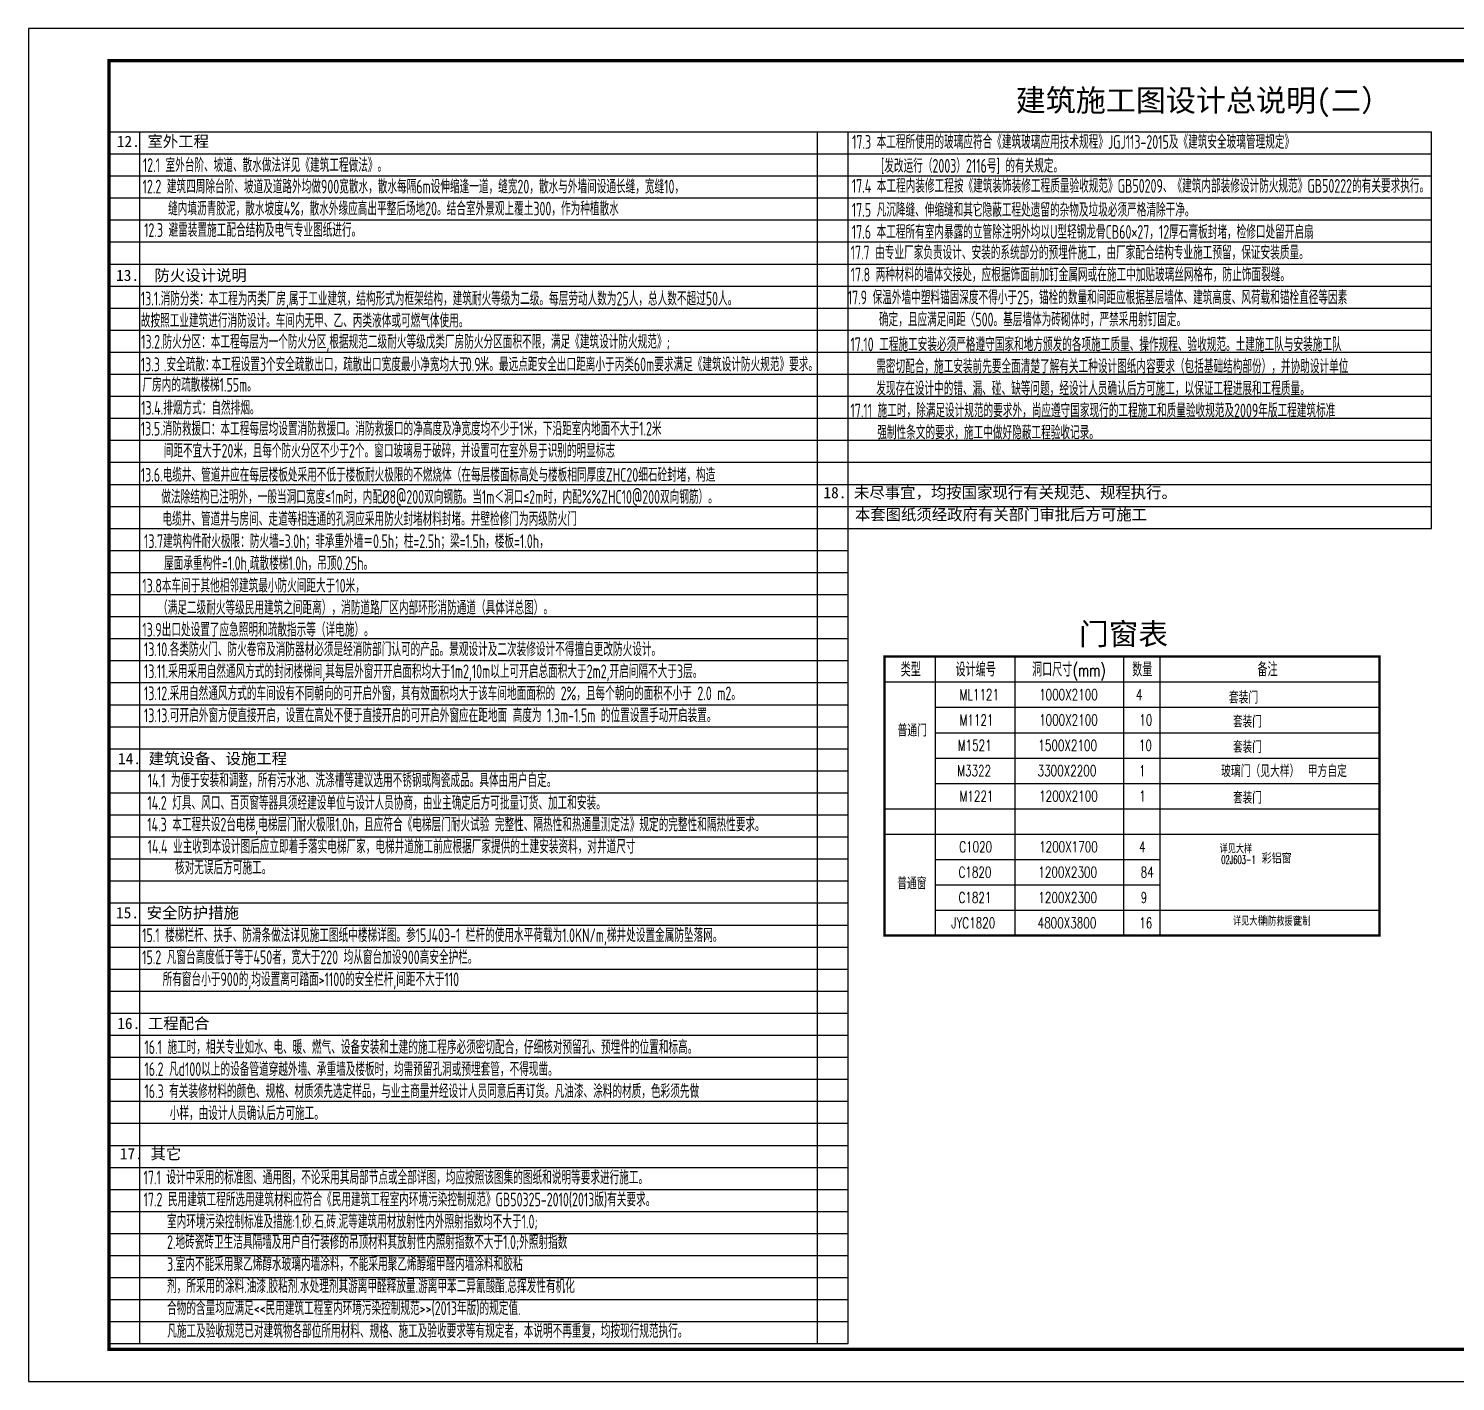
# Model space of a CAD drawing. Extents: x -522490 to 417652, y 450811 to 1108047.
# Drawn here: x 343352 to 387668, y 971107 to 1013107 of the extents above; entities that cross this region are included whole.
import ezdxf

# ---------------------------------------------------------------- set-up
doc = ezdxf.new("R2010")
doc.units = 0
doc.header["$LTSCALE"] = 1000
doc.header["$MEASUREMENT"] = 0
for name, color, linetype in [('39建筑-文字', 254, 'Continuous'), ('PUB_TAB', 7, 'Continuous'), ('PUB_TEXT', 7, 'Continuous'), ('PUB_TITLE', 4, 'Continuous'), ('文字线', 157, 'Continuous')]:
    doc.layers.add(name, color=color, linetype=linetype)
doc.styles.add('_SIMPLEX', font='SIMPLEX.shx', dxfattribs={"width": 0.6})
doc.styles.add('_TCH_DIM', font='SIMPLEX', dxfattribs={"bigfont": 'GBCBIG'})
doc.styles.add('_TCH_WDTABLE', font='SIMPLEX', dxfattribs={"bigfont": 'GBCBIG'})
doc.styles.add('TQ', font='')
doc.styles.add('宋体', font='')
doc.styles.add('文字', font='isocp.shx', dxfattribs={"width": 0.7, "bigfont": 'hztxt.shx'})
doc.styles.add('黑体', font='simhei.ttf')
doc.styles.get('TQ').set_extended_font_data('SimSun')
doc.styles.get('宋体').set_extended_font_data('SimSun')

msp = doc.modelspace()

# ---------------------------------------------------------------- linework, layer by layer
at = {"const_width": 75}
msp.add_lwpolyline([(369932.9, 993610.5), (385308, 993610.5), (385308, 984948), (369932.9, 984948)], close=True, dxfattribs=at)
at = {"layer": 'PUB_TAB'}
msp.add_lwpolyline([(369932.9, 984948), (385308, 984948), (385308, 993610.5), (369932.9, 993610.5)], close=True, dxfattribs=at)
for points in [[(371507.9, 993610.5), (371507.9, 984948)], [(373982.9, 993610.5), (373982.9, 984948)], [(377357.9, 993610.5), (377357.9, 984948)], [(378482.9, 993610.5), (378482.9, 984948)], [(369932.9, 992823), (385308, 992823)], [(371507.9, 992823), (385308, 992823)], [(371507.9, 992035.5), (385308, 992035.5)], [(371507.9, 991248), (385308, 991248)], [(371507.9, 990460.5), (385308, 990460.5)], [(371507.9, 989673), (385308, 989673)], [(369932.9, 988885.5), (385308, 988885.5)], [(369932.9, 988098), (385308, 988098)], [(371507.9, 987310.5), (378482.9, 987310.5)], [(371507.9, 986523), (378482.9, 986523)], [(371507.9, 986523), (378482.9, 986523)], [(371507.9, 985735.5), (385308, 985735.5)]]:
    msp.add_lwpolyline(points, dxfattribs=at)
at = {"layer": 'PUB_TITLE'}
msp.add_lwpolyline([(343352.5, 971107), (417652.5, 971107), (417652.5, 1013107), (343352.5, 1013107)], close=True, dxfattribs=at)
at = {"layer": 'PUB_TITLE', "const_width": 100}
msp.add_lwpolyline([(345852.5, 972107), (416652.5, 972107), (416652.5, 1012107), (345852.5, 1012107)], close=True, dxfattribs=at)
at = {"layer": '文字线', "color": 0}
for p, q in [((345852.5, 1009900.9), (386924.8, 1009900.9)), ((346802.5, 1009900.9), (346802.5, 972280.9)), ((367856, 972280.9), (367856, 1009900.9)), ((368806, 972280.9), (368806, 1009900.9)), ((386924.8, 997588.9), (386924.8, 1009900.9)), ((345852.5, 1009216.9), (386924.8, 1009216.9)), ((345852.5, 1008532.9), (386924.8, 1008532.9)), ((345852.5, 1007848.9), (386924.8, 1007848.9)), ((345852.5, 1007164.9), (386924.8, 1007164.9)), ((345852.5, 1006480.9), (386924.8, 1006480.9)), ((345852.5, 1005796.9), (386924.8, 1005796.9)), ((345852.5, 1005112.9), (386924.8, 1005112.9)), ((345852.5, 1004428.9), (386924.8, 1004428.9)), ((345852.5, 1003744.9), (386924.8, 1003744.9)), ((345852.5, 1003060.9), (386924.8, 1003060.9)), ((345852.5, 1002376.9), (386924.8, 1002376.9)), ((345852.5, 1001692.9), (386924.8, 1001692.9)), ((345852.5, 1001008.9), (386924.8, 1001008.9)), ((345852.5, 1000324.9), (386924.8, 1000324.9)), ((345852.5, 999640.9), (386924.8, 999640.9)), ((345852.5, 998956.9), (386924.8, 998956.9)), ((345852.5, 998272.9), (386924.8, 998272.9)), ((345852.5, 997588.9), (386924.8, 997588.9)), ((345852.5, 996904.9), (368806, 996904.9)), ((345852.5, 996220.9), (368806, 996220.9)), ((345852.5, 995536.9), (368806, 995536.9)), ((345852.5, 994852.9), (368806, 994852.9)), ((345852.5, 994168.9), (368806, 994168.9)), ((345852.5, 993484.9), (368806, 993484.9)), ((345852.5, 992800.9), (368806, 992800.9)), ((345852.5, 992116.9), (368806, 992116.9)), ((345852.5, 991432.9), (368806, 991432.9)), ((345852.5, 990748.9), (368806, 990748.9)), ((345852.5, 990064.9), (368806, 990064.9)), ((345852.5, 989380.9), (368806, 989380.9)), ((345852.5, 988696.9), (368806, 988696.9)), ((345852.5, 988012.9), (368806, 988012.9)), ((345852.5, 987328.9), (368806, 987328.9)), ((345852.5, 986644.9), (368806, 986644.9)), ((345852.5, 985960.9), (368806, 985960.9)), ((345852.5, 985276.9), (368806, 985276.9)), ((345852.5, 984592.9), (368806, 984592.9)), ((345852.5, 983908.9), (368806, 983908.9)), ((345852.5, 983224.9), (368806, 983224.9)), ((345852.5, 982540.9), (368806, 982540.9)), ((345852.5, 981856.9), (368806, 981856.9)), ((345852.5, 981172.9), (368806, 981172.9)), ((345852.5, 980488.9), (368806, 980488.9)), ((345852.5, 979804.9), (368806, 979804.9)), ((345852.5, 979120.9), (368806, 979120.9)), ((345852.5, 978436.9), (368806, 978436.9)), ((345852.5, 977752.9), (368806, 977752.9)), ((345852.5, 977068.9), (368806, 977068.9)), ((345852.5, 976384.9), (368806, 976384.9)), ((345852.5, 975700.9), (368806, 975700.9)), ((345852.5, 975016.9), (368806, 975016.9)), ((345852.5, 974332.9), (368806, 974332.9)), ((345852.5, 973648.9), (368806, 973648.9)), ((345852.5, 972964.9), (368806, 972964.9)), ((345852.5, 972280.9), (368806, 972280.9))]:
    msp.add_line(p, q, dxfattribs=at)

# ---------------------------------------------------------------- texts
at = {"layer": '39建筑-文字', "style": '宋体'}
msp.add_text('建筑施工图设计总说明(二）', height=684, dxfattribs=at).set_placement((374009.2, 1010536.5))
at = {"layer": 'PUB_TAB'}
for s, height, style, p in [('门窗表', 675.95, '黑体', (375976.8, 993973.6)), ('类型', 434.04, '_TCH_WDTABLE', (370438, 992991.8)), ('设计编号', 434.04, '_TCH_WDTABLE', (372144.6, 992991.8)), ('洞口尺寸', 434.04, '_TCH_WDTABLE', (374517.8, 992991.8)), ('数量', 434.04, '_TCH_WDTABLE', (377628.4, 992991.8)), ('备注', 434.04, '_TCH_WDTABLE', (381518.2, 992991.8)), ('套装门', 379.79, '_TCH_WDTABLE', (380630.9, 992149.1, 0)), ('套装门', 371.09, '_TCH_DIM', (380763.4, 991405.4, 0)), ('普通门', 379.79, '_TCH_WDTABLE', (370341.4, 991127.7)), ('套装门', 371.09, '_TCH_DIM', (380763.4, 990617.9, 0)), ('玻璃门（见大样） 甲方自定', 379.787, '_TCH_WDTABLE', (380390.1, 989866.9, 0)), ('套装门', 371.09, '_TCH_DIM', (380763.4, 989042.9, 0)), ('普通窗', 379.79, '_TCH_WDTABLE', (370330.9, 986380.4)), ('详见大样', 253.19, '_TCH_WDTABLE', (380759.3, 985264.6, 0)), ('消防救援窗', 253.19, '_TCH_WDTABLE', (381596.2, 985258, 0)), ('定制', 253.19, '_TCH_WDTABLE', (382660.2, 985258, 0))]:
    msp.add_text(s, height=height, dxfattribs=dict(at, style=style)).set_placement(p)
at = {"layer": 'PUB_TAB', "style": '_TCH_WDTABLE', "width": 0.705882}
for s, height, p in [('(mm)', 382.5, (375781.6, 992991.8)), ('ML1121', 334.69, (372267.3, 992261.9)), ('1000X2100', 334.69, (374736.7, 992261.9)), ('4', 334.7, (377746.1, 992261.9)), ('M1121', 334.69, (372267.3, 991474.4)), ('1000X2100', 334.69, (374736.7, 991474.4)), ('10', 334.69, (377847.3, 991474.4)), ('M1521', 334.69, (372211.1, 990686.9)), ('1500X2100', 334.69, (374714.2, 990686.9)), ('10', 334.69, (377836.1, 990686.9)), ('M3322', 334.69, (372194.2, 989899.4)), ('3300X2200', 334.69, (374691.7, 989899.4)), ('1', 334.7, (377841.7, 989899.4)), ('M1221', 334.69, (372267.3, 989111.9)), ('1200X2100', 334.69, (374736.7, 989111.9)), ('1', 334.7, (377847.3, 989111.9)), ('C1020', 334.69, (372256.1, 987536.9)), ('1200X1700', 334.69, (374736.7, 987536.9)), ('4', 334.7, (377841.7, 987536.9)), ('C1820', 334.69, (372233.6, 986749.4)), ('1200X2300', 334.69, (374714.2, 986749.4)), ('84', 334.69, (377892.3, 986749.4)), ('C1821', 334.69, (372233.6, 985961.9)), ('1200X2300', 334.69, (374714.2, 985961.9)), ('9', 334.7, (377892.3, 985961.9)), ('JYC1820', 334.69, (372008.6, 985174.4)), ('4800X3800', 334.69, (374691.7, 985174.4)), ('16', 334.69, (377847.3, 985174.4))]:
    msp.add_text(s, height=height, dxfattribs=at).set_placement(p)
at = {"layer": 'PUB_TEXT'}
for s, height, style, p in [('12. 室外工程', 350, 'TQ', (346093.4, 1009429.6)), ('13.  防火设计说明', 350, 'TQ', (346072.5, 1005270.8)), ('18. 未尽事宜，均按国家现行有关规范、规程执行。', 350, 'TQ', (368038.1, 998526.1)), ('本套图纸须经政府有关部门审批后方可施工', 350, 'TQ', (369017.2, 997842.1)), ('14. 建筑设备、设施工程', 350, 'TQ', (346131.5, 990268.5)), ('彩铝窗', 309.24, '_TCH_DIM', (381652.7, 987186.2, 0)), ('15. 安全防护措施', 350, 'TQ', (346068.1, 985482.9)), ('16. 工程配合', 350, 'TQ', (346107.5, 982047.9)), ('17. 其它', 350, 'TQ', (346187.6, 978001.5))]:
    msp.add_text(s, height=height, dxfattribs=dict(at, style=style)).set_placement(p)
at = {"layer": 'PUB_TEXT', "style": '文字', "width": 0.7}
for s, p in [('17.3 本工程所使用的玻璃应符合《建筑玻璃应用技术规程》JGJ113-2015及《建筑安全玻璃管理规定》', (368929.1, 1009372.7)), ('12.1 室外台阶、坡道、散水做法详见《建筑工程做法》。', (346903.7, 1008653.7)), ('[发改运行（2003）2116号] 的有关规定。', (369825, 1008631.2)), ('12.2 建筑四周除台阶、坡道及道路外均做900宽散水，散水每隔6m设伸缩逢一道，缝宽20，散水与外墙间设通长缝，宽缝10，', (346894.9, 1007986.9)), ('17.4 本工程内装修工程按《建筑装饰装修工程质量验收规范》GB50209、《建筑内部装修设计防火规范》GB50222的有关要求执行。', (368920.8, 1008008.5)), ('缝内填沥青胶泥，散水坡度4%，散水外缘应高出平整后场地20。结合室外景观上覆土300，作为种植散水', (347687.8, 1007302.9)), ('17.5 凡沉降缝、伸缩缝和其它隐蔽工程处遗留的杂物及垃圾必须严格清除干净。', (368920.8, 1007263.2)), ('12.3 避雷装置施工配合结构及电气专业图纸进行。', (346942.3, 1006638)), ('17.6 本工程所有室内暴露的立管除注明外均以U型轻钢龙骨CB60×27，12厚石膏板封堵，检修口处留开启扇', (368920.8, 1006579.2)), ('17.7 由专业厂家负责设计、安装的系统部分的预埋件施工，由厂家配合结构专业施工预留，保证安装质量。', (368884.2, 1005938.5)), ('17.8 两种材料的墙体交接处，应根据饰面前加钉金属网或在施工中加贴玻璃丝网格布，防止饰面裂缝。', (368884.2, 1005254.5)), ('13.1.消防分类：本工程为丙类厂房,属于工业建筑，结构形式为框架结构，建筑耐火等级为二级。每层劳动人数为25人，总人数不超过50人。', (346839.7, 1004508.5)), ('17.9 保温外墙中塑料锚固深度不得小于25，锚栓的数量和间距应根据基层墙体、建筑高度、风荷载和锚栓直径等因素', (368794.1, 1004544.6)), ('故按照工业建筑进行消防设计。车间内无甲、乙、丙类液体或可燃气体使用。', (346839.7, 1003824.5)), ('确定，且应满足间距〈500。基层墙体为砖砌体时，严禁采用射钉固定。', (369764.2, 1003860.6)), ('13.2.防火分区：本工程每层为一个防火分区,根据规范二级耐火等级戊类厂房防火分区面积不限，满足《建筑设计防火规范》;', (346850, 1003170.3)), ('17.10 工程施工安装必须严格遵守国家和地方颁发的各项施工质量、操作规程、验收规范。土建施工队与安装施工队', (368878.2, 1003089.3)), ('13.3', (346839.1, 1002466.2)), ('.安全疏散：', (347556.1, 1002466.2)), ('本工程设置3个安全疏散出口，疏散出口宽度最小净宽均大于', (349042.6, 1002466.2)), ('0.9', (356933.5, 1002466.2)), ('米。最远点距安全出口距离小于丙类60m要求满足《建筑设计防火规范》要求。', (357365, 1002466.2)), ('需密切配合，施工安装前先要全面清楚了解有关工种设计图纸内容要求（包括基础结构部份），并协助设计单位', (369679, 1002405.3)), ('厂房内的疏散楼梯1.55m。', (346891.5, 1001833.4)), ('发现存在设计中的错、漏、碰、缺等问题，经设计人员确认后方可施工，以保证工程进展和工程质量。', (369679, 1001721.3)), ('13.4.排烟方式：自然排烟。', (346850, 1001118.3)), ('17.11 施工时，除满足设计规范的要求外，尚应遵守国家现行的工程施工和质量验收规范及2009年版工程建筑标准', (368878.2, 1001037.3)), ('13.5.消防救援口：本工程每层均设置消防救援口。消防救援口的净高度及净宽度均不少于1米，下沿距室内地面不大于1.2米', (346839.7, 1000470.2)), ('强制性条文的要求，施工中做好隐蔽工程验收记录。', (369711.7, 1000353.3)), ('间距不宜大于20米，且每个防火分区不少于2个。窗口玻璃易于破碎，并设置可在室外易于识别的明显标志', (347550.9, 999786.2)), ('13.6.电缆井、管道井应在每层楼板处采用不低于楼板耐火极限的不燃烧体（在每层楼面标高处与楼板相同厚度ZHC20细石砼封堵，构造', (346839.7, 999036.5)), ('做法除结构已注明外，一般当洞口宽度≤1m时，内配%%C8@200双向钢筋。当1m＜洞口≤2m时，内配%%%%%%ZHC10@200双向钢筋）。', (347476.6, 998352.5)), ('电缆井、管道井与房间、走道等相连通的孔洞应采用防火封堵材料封堵。井壁检修门为丙级防火门', (347510.9, 997668.5)), ('13.7建筑构件耐火极限：防火墙=3.0h；非承重外墙＝0.5h；柱=2.5h；梁=1.5h，楼板=1.0h，', (346940.3, 996977.7)), ('屋面承重构件=1.0h,疏散楼梯1.0h，吊顶0.25h。', (347561.3, 996293.7)), ('13.8本车间于其他相邻建筑最小防火间距大于10米，', (346887.3, 995597.5)), ('（满足二级耐火等级民用建筑之间距离），消防道路厂区内部环形消防通道（具体详总图）。', (347373.7, 994913.5)), ('13.9出口处设置了应急照明和疏散指示等（详电施）。', (346887.3, 994229.5)), ('13.10.各类防火门、防火卷帘及消防器材必须是经消防部门认可的产品。景观设计及二次装修设计不得擅自更改防火设计。', (346937, 993622.9)), ('13.11.采用采用自然通风方式的封闭楼梯间,其每层外窗开开启面积均大于1m2,10m以上可开启总面积大于2m2,开启间隔不大于3层。', (346937, 992938.9)), ('13.12.采用自然通风方式的车间设有不同朝向的可开启外窗，其有效面积均大于该车间地面面积的 2%%%，且每个朝向的面积不小于 2.0 m2。', (346937, 992254.9)), ('13.13.可开启外窗方便直接开启，设置在高处不便于直接开启的可开启外窗应在距地面 高度为 1.3m-1.5m 的位置设置手动开启装置。', (346937, 991570.9)), ('14.1 为便于安装和调整，所有污水池、洗涤槽等建议选用不锈钢或陶瓷成品。具体由用户自定。', (347055.3, 989553.5)), ('14.2 灯具、风口、百页窗等器具须经建设单位与设计人员协商，由业主确定后方可批量订货、加工和安装。', (347044.8, 988853.8)), ('14.3 本工程共设2台电梯,电梯层门耐火极限1.0h，且应符合《电梯层门耐火试验 完整性、隔热性和热通量测定法》规定的完整性和隔热性要求。', (347038.7, 988180.1)), ('14.4 业主收到本设计图后应立即着手落实电梯厂家，电梯井道施工前应根据厂家提供的土建安装资料，对井道尺寸', (347051, 987496.1)), ('核对无误后方可施工。', (347900.8, 986845.9)), ('15.1 楼梯栏杆、扶手、防滑条做法详见施工图纸中楼梯详图。参15J403-1 栏杆的使用水平荷载为1.0KN/m,梯井处设置金属防坠落网。', (346880.3, 984745.2)), ('15.2 凡窗台高度低于等于450者，宽大于220 均从窗台加设900高安全护栏。', (346880.3, 984061.2)), ('所有窗台小于900的,均设置离可踏面>1100的安全栏杆,间距不大于110', (347517.1, 983377.2)), ('16.1 施工时，相关专业如水、电、暖、燃气、设备安装和土建的施工程序必须密切配合，仔细核对预留孔、预埋件的位置和标高。', (346951.4, 981271)), ('16.2 凡d100以上的设备管道穿越外墙、承重墙及楼板时，均需预留孔洞或预埋套管，不得现凿。', (346951.4, 980587)), ('16.3 有关装修材料的颜色、规格、材质须先选定样品，与业主商量并经设计人员同意后再订货。凡油漆、涂料的材质，色彩须先做', (346951.4, 979903)), ('小样，由设计人员确认后方可施工。', (347738, 979219)), ('17.1 设计中采用的标准图、通用图，不论采用其局部节点或全部详图，均应按照该图集的图纸和说明等要求进行施工。', (346925.5, 977224.7)), ('17.2 民用建筑工程所选用建筑材料应符合《民用建筑工程室内环境污染控制规范》GB50325-2010(2013版)有关要求。', (346925.5, 976540.7)), ('室内环境污染控制标准及措施:1.砂.石.砖.泥等建筑用材放射性内外照射指数均不大于1.0;', (347654.1, 975856.7)), ('2.地砖瓷砖卫生洁具隔墙及用户自行装修的吊顶材料其放射性内照射指数不大于1.0;外照射指数', (347654.1, 975218.2)), ('3.室内不能采用聚乙烯醇水玻璃内墙涂料，不能采用聚乙烯醇缩甲醛内墙涂料和胶粘', (347654.1, 974534.2)), ('剂，所采用的涂料.油漆.胶粘剂.水处理剂其游离甲醛释放量.游离甲苯二异氰酸酯.总挥发性有机化', (347654.1, 973850.2)), ('合物的含量均应满足<<民用建筑工程室内环境污染控制规范>>(2013年版)的规定值.', (347654.1, 973166.2)), ('凡施工及验收规范已对建筑物各部位所用材料、规格、施工及验收要求等有规定者，本说明不再重复，均按现行规范执行。', (347658.7, 972459.2))]:
    msp.add_text(s, height=427.5, dxfattribs=at).set_placement(p)
at = {"layer": 'PUB_TEXT', "color": 0, "style": '_TCH_WDTABLE'}
msp.add_text('详见大样', height=253.19, dxfattribs=at).set_placement((380340.1, 987506.2, 0))
at = {"layer": 'PUB_TEXT', "color": 0, "style": '_SIMPLEX', "width": 0.6}
msp.add_text('02J603-1', height=256.49, dxfattribs=at).set_placement((380395.2, 987175.4, 0))

doc.saveas('drawing.dxf')
